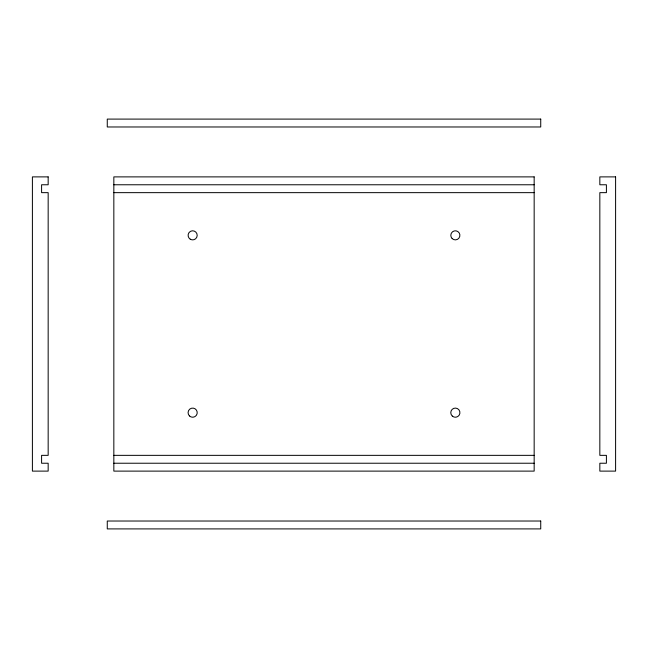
<?xml version="1.0" encoding="UTF-8"?>
<svg xmlns="http://www.w3.org/2000/svg" width="648" height="648" viewBox="0 0 648 648"><rect width="100%" height="100%" fill="white"/><g stroke="black" fill="none" stroke-linecap="round" stroke-linejoin="round"><path stroke-width="0.97" d="M113.837 184.769L534.163 184.769M113.837 192.65L534.163 192.65M113.837 455.35L534.163 455.35M113.837 463.231L534.163 463.231M540.732 119.094L107.268 119.094L107.268 126.976L540.732 126.976L540.732 119.094M48.163 176.888L32.4 176.888L32.4 471.112L48.163 471.112L48.163 463.231L41.594 463.231L41.594 455.35L48.163 455.35L48.163 192.65L41.594 192.65L41.594 184.769L48.163 184.769L48.163 176.888M534.163 176.888L113.837 176.888L113.837 471.112L534.163 471.112L534.163 176.888M615.6 176.888L599.837 176.888L599.837 184.769L606.407 184.769L606.407 192.65L599.837 192.65L599.837 455.35L606.407 455.35L606.407 463.231L599.837 463.231L599.837 471.112L615.6 471.112L615.6 176.888M540.732 521.024L107.268 521.024L107.268 528.906L540.732 528.906L540.732 521.024M189.451 415.935A4.577 4.577 0 0 0 197.081 413.797A4.577 4.577 0 0 0 191.419 408.256A4.577 4.577 0 0 0 189.451 415.935M452.353 416.121A4.577 4.577 0 0 0 459.845 413.529A4.577 4.577 0 0 0 453.851 408.337A4.577 4.577 0 0 0 452.353 416.121M452.158 238.569A4.544 4.544 0 0 0 459.748 236.488A4.544 4.544 0 0 0 454.151 230.955A4.544 4.544 0 0 0 452.158 238.569M190.277 239.217A4.544 4.544 0 0 0 197.195 235.451A4.544 4.544 0 0 0 190.48 231.344A4.544 4.544 0 0 0 190.277 239.217"/></g></svg>
